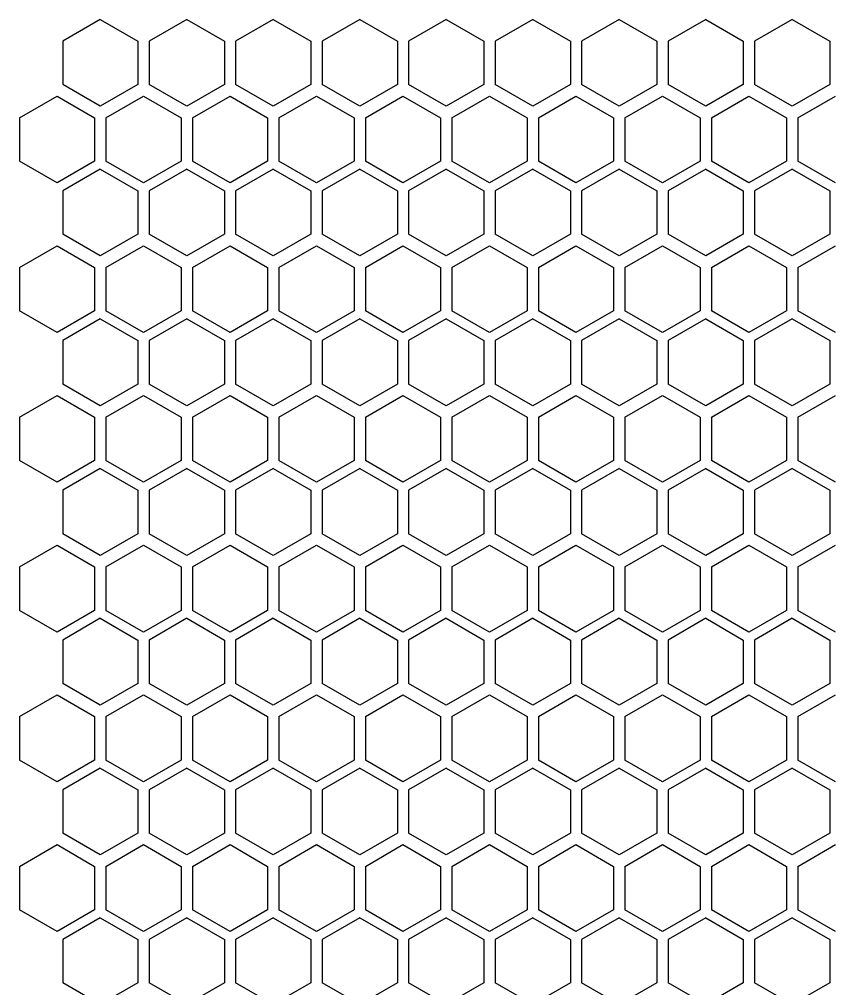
# Model space of a CAD drawing. Header units: millimetres. Extents: x 55614 to 110757, y -66981 to -47484.
# Drawn here: x 77879.6 to 77966.1, y -54660.6 to -54557.5 of the extents above; entities that cross this region are included whole.
import ezdxf

# ---------------------------------------------------------------- set-up
doc = ezdxf.new("R2010")
doc.units = ezdxf.units.MM
doc.layers.add('4215-0412-2-1_0', color=7, linetype='Continuous')
doc.layers.add('THICK', color=7, linetype='Continuous', lineweight=0)

# ---------------------------------------------------------------- blocks, each defined once
blk = doc.blocks.new('RU67I6756')
at = {"layer": '4215-0412-2-1_0', "color": 0, "linetype": 'Continuous'}
for p, q in [((24589.06, 16579.35), (24585.06, 16577.04)), ((24589.06, 16579.35), (24593.06, 16577.04)), ((24598.26, 16579.35), (24594.26, 16577.04)), ((24598.26, 16579.35), (24602.26, 16577.04)), ((24607.46, 16579.35), (24603.46, 16577.04)), ((24607.46, 16579.35), (24611.46, 16577.04)), ((24616.66, 16579.35), (24612.66, 16577.04)), ((24616.66, 16579.35), (24620.66, 16577.04)), ((24625.86, 16579.35), (24621.86, 16577.04)), ((24625.86, 16579.35), (24629.86, 16577.04)), ((24635.06, 16579.35), (24631.06, 16577.04)), ((24635.06, 16579.35), (24639.06, 16577.04)), ((24644.26, 16579.35), (24640.26, 16577.04)), ((24644.26, 16579.35), (24648.26, 16577.04)), ((24653.46, 16579.35), (24649.46, 16577.04)), ((24653.46, 16579.35), (24657.46, 16577.04)), ((24662.66, 16579.35), (24658.66, 16577.04)), ((24662.66, 16579.35), (24666.66, 16577.04)), ((24585.06, 16577.04), (24585.06, 16572.42)), ((24593.06, 16577.04), (24593.06, 16572.42)), ((24594.26, 16577.04), (24594.26, 16572.42)), ((24602.26, 16577.04), (24602.26, 16572.42)), ((24603.46, 16577.04), (24603.46, 16572.42)), ((24611.46, 16577.04), (24611.46, 16572.42)), ((24612.66, 16577.04), (24612.66, 16572.42)), ((24620.66, 16577.04), (24620.66, 16572.42)), ((24621.86, 16577.04), (24621.86, 16572.42)), ((24629.86, 16577.04), (24629.86, 16572.42)), ((24631.06, 16577.04), (24631.06, 16572.42)), ((24639.06, 16577.04), (24639.06, 16572.42)), ((24640.26, 16577.04), (24640.26, 16572.42)), ((24648.26, 16577.04), (24648.26, 16572.42)), ((24649.46, 16577.04), (24649.46, 16572.42)), ((24657.46, 16577.04), (24657.46, 16572.42)), ((24658.66, 16577.04), (24658.66, 16572.42)), ((24666.66, 16577.04), (24666.66, 16572.42)), ((24589.06, 16570.11), (24585.06, 16572.42)), ((24593.06, 16572.42), (24589.06, 16570.11)), ((24598.26, 16570.11), (24594.26, 16572.42)), ((24602.26, 16572.42), (24598.26, 16570.11)), ((24607.46, 16570.11), (24603.46, 16572.42)), ((24611.46, 16572.42), (24607.46, 16570.11)), ((24616.66, 16570.11), (24612.66, 16572.42)), ((24620.66, 16572.42), (24616.66, 16570.11)), ((24625.86, 16570.11), (24621.86, 16572.42)), ((24629.86, 16572.42), (24625.86, 16570.11)), ((24635.06, 16570.11), (24631.06, 16572.42)), ((24639.06, 16572.42), (24635.06, 16570.11)), ((24644.26, 16570.11), (24640.26, 16572.42)), ((24648.26, 16572.42), (24644.26, 16570.11)), ((24653.46, 16570.11), (24649.46, 16572.42)), ((24657.46, 16572.42), (24653.46, 16570.11)), ((24662.66, 16570.11), (24658.66, 16572.42)), ((24666.66, 16572.42), (24662.66, 16570.11)), ((24580.46, 16568.89), (24584.46, 16571.2)), ((24584.46, 16571.2), (24588.46, 16568.89)), ((24589.66, 16568.89), (24593.66, 16571.2)), ((24593.66, 16571.2), (24597.66, 16568.89)), ((24598.86, 16568.89), (24602.86, 16571.2)), ((24602.86, 16571.2), (24606.86, 16568.89)), ((24608.06, 16568.89), (24612.06, 16571.2)), ((24612.06, 16571.2), (24616.06, 16568.89)), ((24617.26, 16568.89), (24621.26, 16571.2)), ((24621.26, 16571.2), (24625.26, 16568.89)), ((24626.46, 16568.89), (24630.46, 16571.2)), ((24630.46, 16571.2), (24634.46, 16568.89)), ((24635.66, 16568.89), (24639.66, 16571.2)), ((24639.66, 16571.2), (24643.66, 16568.89)), ((24644.86, 16568.89), (24648.86, 16571.2)), ((24648.86, 16571.2), (24652.86, 16568.89)), ((24654.06, 16568.89), (24658.06, 16571.2)), ((24658.06, 16571.2), (24662.06, 16568.89)), ((24663.26, 16568.89), (24667.26, 16571.2)), ((24580.46, 16568.89), (24580.46, 16564.27)), ((24588.46, 16568.89), (24588.46, 16564.27)), ((24589.66, 16568.89), (24589.66, 16564.27)), ((24597.66, 16568.89), (24597.66, 16564.27)), ((24598.86, 16568.89), (24598.86, 16564.27)), ((24606.86, 16568.89), (24606.86, 16564.27)), ((24608.06, 16568.89), (24608.06, 16564.27)), ((24616.06, 16568.89), (24616.06, 16564.27)), ((24617.26, 16568.89), (24617.26, 16564.27)), ((24625.26, 16568.89), (24625.26, 16564.27)), ((24626.46, 16568.89), (24626.46, 16564.27)), ((24634.46, 16568.89), (24634.46, 16564.27)), ((24635.66, 16568.89), (24635.66, 16564.27)), ((24643.66, 16568.89), (24643.66, 16564.27)), ((24644.86, 16568.89), (24644.86, 16564.27)), ((24652.86, 16568.89), (24652.86, 16564.27)), ((24654.06, 16568.89), (24654.06, 16564.27)), ((24662.06, 16568.89), (24662.06, 16564.27)), ((24663.26, 16568.89), (24663.26, 16564.27)), ((24584.46, 16561.96), (24580.46, 16564.27)), ((24588.46, 16564.27), (24584.46, 16561.96)), ((24593.66, 16561.96), (24589.66, 16564.27)), ((24597.66, 16564.27), (24593.66, 16561.96)), ((24602.86, 16561.96), (24598.86, 16564.27)), ((24606.86, 16564.27), (24602.86, 16561.96)), ((24612.06, 16561.96), (24608.06, 16564.27)), ((24616.06, 16564.27), (24612.06, 16561.96)), ((24621.26, 16561.96), (24617.26, 16564.27)), ((24625.26, 16564.27), (24621.26, 16561.96)), ((24630.46, 16561.96), (24626.46, 16564.27)), ((24634.46, 16564.27), (24630.46, 16561.96)), ((24639.66, 16561.96), (24635.66, 16564.27)), ((24643.66, 16564.27), (24639.66, 16561.96)), ((24648.86, 16561.96), (24644.86, 16564.27)), ((24652.86, 16564.27), (24648.86, 16561.96)), ((24658.06, 16561.96), (24654.06, 16564.27)), ((24662.06, 16564.27), (24658.06, 16561.96)), ((24667.26, 16561.96), (24663.26, 16564.27)), ((24589.06, 16563.42), (24585.06, 16561.11)), ((24589.06, 16563.42), (24593.06, 16561.11)), ((24598.26, 16563.42), (24594.26, 16561.11)), ((24598.26, 16563.42), (24602.26, 16561.11)), ((24607.46, 16563.42), (24603.46, 16561.11)), ((24607.46, 16563.42), (24611.46, 16561.11)), ((24616.66, 16563.42), (24612.66, 16561.11)), ((24616.66, 16563.42), (24620.66, 16561.11)), ((24625.86, 16563.42), (24621.86, 16561.11)), ((24625.86, 16563.42), (24629.86, 16561.11)), ((24635.06, 16563.42), (24631.06, 16561.11)), ((24635.06, 16563.42), (24639.06, 16561.11)), ((24644.26, 16563.42), (24640.26, 16561.11)), ((24644.26, 16563.42), (24648.26, 16561.11)), ((24653.46, 16563.42), (24649.46, 16561.11)), ((24653.46, 16563.42), (24657.46, 16561.11)), ((24662.66, 16563.42), (24658.66, 16561.11)), ((24662.66, 16563.42), (24666.66, 16561.11)), ((24585.06, 16561.11), (24585.06, 16556.49)), ((24593.06, 16561.11), (24593.06, 16556.49)), ((24594.26, 16561.11), (24594.26, 16556.49)), ((24602.26, 16561.11), (24602.26, 16556.49)), ((24603.46, 16561.11), (24603.46, 16556.49)), ((24611.46, 16561.11), (24611.46, 16556.49)), ((24612.66, 16561.11), (24612.66, 16556.49)), ((24620.66, 16561.11), (24620.66, 16556.49)), ((24621.86, 16561.11), (24621.86, 16556.49)), ((24629.86, 16561.11), (24629.86, 16556.49)), ((24631.06, 16561.11), (24631.06, 16556.49)), ((24639.06, 16561.11), (24639.06, 16556.49)), ((24640.26, 16561.11), (24640.26, 16556.49)), ((24648.26, 16561.11), (24648.26, 16556.49)), ((24649.46, 16561.11), (24649.46, 16556.49)), ((24657.46, 16561.11), (24657.46, 16556.49)), ((24658.66, 16561.11), (24658.66, 16556.49)), ((24666.66, 16561.11), (24666.66, 16556.49)), ((24589.06, 16554.18), (24585.06, 16556.49)), ((24593.06, 16556.49), (24589.06, 16554.18)), ((24598.26, 16554.18), (24594.26, 16556.49)), ((24602.26, 16556.49), (24598.26, 16554.18)), ((24607.46, 16554.18), (24603.46, 16556.49)), ((24611.46, 16556.49), (24607.46, 16554.18)), ((24616.66, 16554.18), (24612.66, 16556.49)), ((24620.66, 16556.49), (24616.66, 16554.18)), ((24625.86, 16554.18), (24621.86, 16556.49)), ((24629.86, 16556.49), (24625.86, 16554.18)), ((24635.06, 16554.18), (24631.06, 16556.49)), ((24639.06, 16556.49), (24635.06, 16554.18)), ((24644.26, 16554.18), (24640.26, 16556.49)), ((24648.26, 16556.49), (24644.26, 16554.18)), ((24653.46, 16554.18), (24649.46, 16556.49)), ((24657.46, 16556.49), (24653.46, 16554.18)), ((24662.66, 16554.18), (24658.66, 16556.49)), ((24666.66, 16556.49), (24662.66, 16554.18)), ((24580.46, 16552.96), (24584.46, 16555.27)), ((24584.46, 16555.27), (24588.46, 16552.96)), ((24589.66, 16552.96), (24593.66, 16555.27)), ((24593.66, 16555.27), (24597.66, 16552.96)), ((24598.86, 16552.96), (24602.86, 16555.27)), ((24602.86, 16555.27), (24606.86, 16552.96)), ((24608.06, 16552.96), (24612.06, 16555.27)), ((24612.06, 16555.27), (24616.06, 16552.96)), ((24617.26, 16552.96), (24621.26, 16555.27)), ((24621.26, 16555.27), (24625.26, 16552.96)), ((24626.46, 16552.96), (24630.46, 16555.27)), ((24630.46, 16555.27), (24634.46, 16552.96)), ((24635.66, 16552.96), (24639.66, 16555.27)), ((24639.66, 16555.27), (24643.66, 16552.96)), ((24644.86, 16552.96), (24648.86, 16555.27)), ((24648.86, 16555.27), (24652.86, 16552.96)), ((24654.06, 16552.96), (24658.06, 16555.27)), ((24658.06, 16555.27), (24662.06, 16552.96)), ((24663.26, 16552.96), (24667.26, 16555.27)), ((24580.46, 16552.96), (24580.46, 16548.34)), ((24588.46, 16552.96), (24588.46, 16548.34)), ((24589.66, 16552.96), (24589.66, 16548.34)), ((24597.66, 16552.96), (24597.66, 16548.34)), ((24598.86, 16552.96), (24598.86, 16548.34)), ((24606.86, 16552.96), (24606.86, 16548.34)), ((24608.06, 16552.96), (24608.06, 16548.34)), ((24616.06, 16552.96), (24616.06, 16548.34)), ((24617.26, 16552.96), (24617.26, 16548.34)), ((24625.26, 16552.96), (24625.26, 16548.34)), ((24626.46, 16552.96), (24626.46, 16548.34)), ((24634.46, 16552.96), (24634.46, 16548.34)), ((24635.66, 16552.96), (24635.66, 16548.34)), ((24643.66, 16552.96), (24643.66, 16548.34)), ((24644.86, 16552.96), (24644.86, 16548.34)), ((24652.86, 16552.96), (24652.86, 16548.34)), ((24654.06, 16552.96), (24654.06, 16548.34)), ((24662.06, 16552.96), (24662.06, 16548.34)), ((24663.26, 16552.96), (24663.26, 16548.34)), ((24584.46, 16546.03), (24580.46, 16548.34)), ((24588.46, 16548.34), (24584.46, 16546.03)), ((24593.66, 16546.03), (24589.66, 16548.34)), ((24597.66, 16548.34), (24593.66, 16546.03)), ((24602.86, 16546.03), (24598.86, 16548.34)), ((24606.86, 16548.34), (24602.86, 16546.03)), ((24612.06, 16546.03), (24608.06, 16548.34)), ((24616.06, 16548.34), (24612.06, 16546.03)), ((24621.26, 16546.03), (24617.26, 16548.34)), ((24625.26, 16548.34), (24621.26, 16546.03)), ((24630.46, 16546.03), (24626.46, 16548.34)), ((24634.46, 16548.34), (24630.46, 16546.03)), ((24639.66, 16546.03), (24635.66, 16548.34)), ((24643.66, 16548.34), (24639.66, 16546.03)), ((24648.86, 16546.03), (24644.86, 16548.34)), ((24652.86, 16548.34), (24648.86, 16546.03)), ((24658.06, 16546.03), (24654.06, 16548.34)), ((24662.06, 16548.34), (24658.06, 16546.03)), ((24667.26, 16546.03), (24663.26, 16548.34)), ((24589.06, 16547.49), (24585.06, 16545.18)), ((24589.06, 16547.49), (24593.06, 16545.18)), ((24598.26, 16547.49), (24594.26, 16545.18)), ((24598.26, 16547.49), (24602.26, 16545.18)), ((24607.46, 16547.49), (24603.46, 16545.18)), ((24607.46, 16547.49), (24611.46, 16545.18)), ((24616.66, 16547.49), (24612.66, 16545.18)), ((24616.66, 16547.49), (24620.66, 16545.18)), ((24625.86, 16547.49), (24621.86, 16545.18)), ((24625.86, 16547.49), (24629.86, 16545.18)), ((24635.06, 16547.49), (24631.06, 16545.18)), ((24635.06, 16547.49), (24639.06, 16545.18)), ((24644.26, 16547.49), (24640.26, 16545.18)), ((24644.26, 16547.49), (24648.26, 16545.18)), ((24653.46, 16547.49), (24649.46, 16545.18)), ((24653.46, 16547.49), (24657.46, 16545.18)), ((24662.66, 16547.49), (24658.66, 16545.18)), ((24662.66, 16547.49), (24666.66, 16545.18)), ((24585.06, 16545.18), (24585.06, 16540.56)), ((24593.06, 16545.18), (24593.06, 16540.56)), ((24594.26, 16545.18), (24594.26, 16540.56)), ((24602.26, 16545.18), (24602.26, 16540.56)), ((24603.46, 16545.18), (24603.46, 16540.56)), ((24611.46, 16545.18), (24611.46, 16540.56)), ((24612.66, 16545.18), (24612.66, 16540.56)), ((24620.66, 16545.18), (24620.66, 16540.56)), ((24621.86, 16545.18), (24621.86, 16540.56)), ((24629.86, 16545.18), (24629.86, 16540.56)), ((24631.06, 16545.18), (24631.06, 16540.56)), ((24639.06, 16545.18), (24639.06, 16540.56)), ((24640.26, 16545.18), (24640.26, 16540.56)), ((24648.26, 16545.18), (24648.26, 16540.56)), ((24649.46, 16545.18), (24649.46, 16540.56)), ((24657.46, 16545.18), (24657.46, 16540.56)), ((24658.66, 16545.18), (24658.66, 16540.56)), ((24666.66, 16545.18), (24666.66, 16540.56)), ((24589.06, 16538.25), (24585.06, 16540.56)), ((24593.06, 16540.56), (24589.06, 16538.25)), ((24598.26, 16538.25), (24594.26, 16540.56)), ((24602.26, 16540.56), (24598.26, 16538.25)), ((24607.46, 16538.25), (24603.46, 16540.56)), ((24611.46, 16540.56), (24607.46, 16538.25)), ((24616.66, 16538.25), (24612.66, 16540.56)), ((24620.66, 16540.56), (24616.66, 16538.25)), ((24625.86, 16538.25), (24621.86, 16540.56)), ((24629.86, 16540.56), (24625.86, 16538.25)), ((24635.06, 16538.25), (24631.06, 16540.56)), ((24639.06, 16540.56), (24635.06, 16538.25)), ((24644.26, 16538.25), (24640.26, 16540.56)), ((24648.26, 16540.56), (24644.26, 16538.25)), ((24653.46, 16538.25), (24649.46, 16540.56)), ((24657.46, 16540.56), (24653.46, 16538.25)), ((24662.66, 16538.25), (24658.66, 16540.56)), ((24666.66, 16540.56), (24662.66, 16538.25)), ((24580.46, 16537.03), (24584.46, 16539.34)), ((24584.46, 16539.34), (24588.46, 16537.03)), ((24589.66, 16537.03), (24593.66, 16539.34)), ((24593.66, 16539.34), (24597.66, 16537.03)), ((24598.86, 16537.03), (24602.86, 16539.34)), ((24602.86, 16539.34), (24606.86, 16537.03)), ((24608.06, 16537.03), (24612.06, 16539.34)), ((24612.06, 16539.34), (24616.06, 16537.03)), ((24617.26, 16537.03), (24621.26, 16539.34)), ((24621.26, 16539.34), (24625.26, 16537.03)), ((24626.46, 16537.03), (24630.46, 16539.34)), ((24630.46, 16539.34), (24634.46, 16537.03)), ((24635.66, 16537.03), (24639.66, 16539.34)), ((24639.66, 16539.34), (24643.66, 16537.03)), ((24644.86, 16537.03), (24648.86, 16539.34)), ((24648.86, 16539.34), (24652.86, 16537.03)), ((24654.06, 16537.03), (24658.06, 16539.34)), ((24658.06, 16539.34), (24662.06, 16537.03)), ((24663.26, 16537.03), (24667.26, 16539.34)), ((24580.46, 16537.03), (24580.46, 16532.41)), ((24588.46, 16537.03), (24588.46, 16532.41)), ((24589.66, 16537.03), (24589.66, 16532.41)), ((24597.66, 16537.03), (24597.66, 16532.41)), ((24598.86, 16537.03), (24598.86, 16532.41)), ((24606.86, 16537.03), (24606.86, 16532.41)), ((24608.06, 16537.03), (24608.06, 16532.41)), ((24616.06, 16537.03), (24616.06, 16532.41)), ((24617.26, 16537.03), (24617.26, 16532.41)), ((24625.26, 16537.03), (24625.26, 16532.41)), ((24626.46, 16537.03), (24626.46, 16532.41)), ((24634.46, 16537.03), (24634.46, 16532.41)), ((24635.66, 16537.03), (24635.66, 16532.41)), ((24643.66, 16537.03), (24643.66, 16532.41)), ((24644.86, 16537.03), (24644.86, 16532.41)), ((24652.86, 16537.03), (24652.86, 16532.41)), ((24654.06, 16537.03), (24654.06, 16532.41)), ((24662.06, 16537.03), (24662.06, 16532.41)), ((24663.26, 16537.03), (24663.26, 16532.41)), ((24584.46, 16530.1), (24580.46, 16532.41)), ((24588.46, 16532.41), (24584.46, 16530.1)), ((24593.66, 16530.1), (24589.66, 16532.41)), ((24597.66, 16532.41), (24593.66, 16530.1)), ((24602.86, 16530.1), (24598.86, 16532.41)), ((24606.86, 16532.41), (24602.86, 16530.1)), ((24612.06, 16530.1), (24608.06, 16532.41)), ((24616.06, 16532.41), (24612.06, 16530.1)), ((24621.26, 16530.1), (24617.26, 16532.41)), ((24625.26, 16532.41), (24621.26, 16530.1)), ((24630.46, 16530.1), (24626.46, 16532.41)), ((24634.46, 16532.41), (24630.46, 16530.1)), ((24639.66, 16530.1), (24635.66, 16532.41)), ((24643.66, 16532.41), (24639.66, 16530.1)), ((24648.86, 16530.1), (24644.86, 16532.41)), ((24652.86, 16532.41), (24648.86, 16530.1)), ((24658.06, 16530.1), (24654.06, 16532.41)), ((24662.06, 16532.41), (24658.06, 16530.1)), ((24667.26, 16530.1), (24663.26, 16532.41)), ((24589.06, 16531.56), (24585.06, 16529.25)), ((24589.06, 16531.56), (24593.06, 16529.25)), ((24598.26, 16531.56), (24594.26, 16529.25)), ((24598.26, 16531.56), (24602.26, 16529.25)), ((24607.46, 16531.56), (24603.46, 16529.25)), ((24607.46, 16531.56), (24611.46, 16529.25)), ((24616.66, 16531.56), (24612.66, 16529.25)), ((24616.66, 16531.56), (24620.66, 16529.25)), ((24625.86, 16531.56), (24621.86, 16529.25)), ((24625.86, 16531.56), (24629.86, 16529.25)), ((24635.06, 16531.56), (24631.06, 16529.25)), ((24635.06, 16531.56), (24639.06, 16529.25)), ((24644.26, 16531.56), (24640.26, 16529.25)), ((24644.26, 16531.56), (24648.26, 16529.25)), ((24653.46, 16531.56), (24649.46, 16529.25)), ((24653.46, 16531.56), (24657.46, 16529.25)), ((24662.66, 16531.56), (24658.66, 16529.25)), ((24662.66, 16531.56), (24666.66, 16529.25)), ((24585.06, 16529.25), (24585.06, 16524.63)), ((24593.06, 16529.25), (24593.06, 16524.63)), ((24594.26, 16529.25), (24594.26, 16524.63)), ((24602.26, 16529.25), (24602.26, 16524.63)), ((24603.46, 16529.25), (24603.46, 16524.63)), ((24611.46, 16529.25), (24611.46, 16524.63)), ((24612.66, 16529.25), (24612.66, 16524.63)), ((24620.66, 16529.25), (24620.66, 16524.63)), ((24621.86, 16529.25), (24621.86, 16524.63)), ((24629.86, 16529.25), (24629.86, 16524.63)), ((24631.06, 16529.25), (24631.06, 16524.63)), ((24639.06, 16529.25), (24639.06, 16524.63)), ((24640.26, 16529.25), (24640.26, 16524.63)), ((24648.26, 16529.25), (24648.26, 16524.63)), ((24649.46, 16529.25), (24649.46, 16524.63)), ((24657.46, 16529.25), (24657.46, 16524.63)), ((24658.66, 16529.25), (24658.66, 16524.63)), ((24666.66, 16529.25), (24666.66, 16524.63)), ((24589.06, 16522.32), (24585.06, 16524.63)), ((24593.06, 16524.63), (24589.06, 16522.32)), ((24598.26, 16522.32), (24594.26, 16524.63)), ((24602.26, 16524.63), (24598.26, 16522.32)), ((24607.46, 16522.32), (24603.46, 16524.63)), ((24611.46, 16524.63), (24607.46, 16522.32)), ((24616.66, 16522.32), (24612.66, 16524.63)), ((24620.66, 16524.63), (24616.66, 16522.32)), ((24625.86, 16522.32), (24621.86, 16524.63)), ((24629.86, 16524.63), (24625.86, 16522.32)), ((24635.06, 16522.32), (24631.06, 16524.63)), ((24639.06, 16524.63), (24635.06, 16522.32)), ((24644.26, 16522.32), (24640.26, 16524.63)), ((24648.26, 16524.63), (24644.26, 16522.32)), ((24653.46, 16522.32), (24649.46, 16524.63)), ((24657.46, 16524.63), (24653.46, 16522.32)), ((24662.66, 16522.32), (24658.66, 16524.63)), ((24666.66, 16524.63), (24662.66, 16522.32)), ((24580.46, 16521.1), (24584.46, 16523.41)), ((24584.46, 16523.41), (24588.46, 16521.1)), ((24589.66, 16521.1), (24593.66, 16523.41)), ((24593.66, 16523.41), (24597.66, 16521.1)), ((24598.86, 16521.1), (24602.86, 16523.41)), ((24602.86, 16523.41), (24606.86, 16521.1)), ((24608.06, 16521.1), (24612.06, 16523.41)), ((24612.06, 16523.41), (24616.06, 16521.1)), ((24617.26, 16521.1), (24621.26, 16523.41)), ((24621.26, 16523.41), (24625.26, 16521.1)), ((24626.46, 16521.1), (24630.46, 16523.41)), ((24630.46, 16523.41), (24634.46, 16521.1)), ((24635.66, 16521.1), (24639.66, 16523.41)), ((24639.66, 16523.41), (24643.66, 16521.1)), ((24644.86, 16521.1), (24648.86, 16523.41)), ((24648.86, 16523.41), (24652.86, 16521.1)), ((24654.06, 16521.1), (24658.06, 16523.41)), ((24658.06, 16523.41), (24662.06, 16521.1)), ((24663.26, 16521.1), (24667.26, 16523.41)), ((24580.46, 16521.1), (24580.46, 16516.48)), ((24588.46, 16521.1), (24588.46, 16516.48)), ((24589.66, 16521.1), (24589.66, 16516.48)), ((24597.66, 16521.1), (24597.66, 16516.48)), ((24598.86, 16521.1), (24598.86, 16516.48)), ((24606.86, 16521.1), (24606.86, 16516.48)), ((24608.06, 16521.1), (24608.06, 16516.48)), ((24616.06, 16521.1), (24616.06, 16516.48)), ((24617.26, 16521.1), (24617.26, 16516.48)), ((24625.26, 16521.1), (24625.26, 16516.48)), ((24626.46, 16521.1), (24626.46, 16516.48)), ((24634.46, 16521.1), (24634.46, 16516.48)), ((24635.66, 16521.1), (24635.66, 16516.48)), ((24643.66, 16521.1), (24643.66, 16516.48)), ((24644.86, 16521.1), (24644.86, 16516.48)), ((24652.86, 16521.1), (24652.86, 16516.48)), ((24654.06, 16521.1), (24654.06, 16516.48)), ((24662.06, 16521.1), (24662.06, 16516.48)), ((24663.26, 16521.1), (24663.26, 16516.48)), ((24584.46, 16514.17), (24580.46, 16516.48)), ((24588.46, 16516.48), (24584.46, 16514.17)), ((24593.66, 16514.17), (24589.66, 16516.48)), ((24597.66, 16516.48), (24593.66, 16514.17)), ((24602.86, 16514.17), (24598.86, 16516.48)), ((24606.86, 16516.48), (24602.86, 16514.17)), ((24612.06, 16514.17), (24608.06, 16516.48)), ((24616.06, 16516.48), (24612.06, 16514.17)), ((24621.26, 16514.17), (24617.26, 16516.48)), ((24625.26, 16516.48), (24621.26, 16514.17)), ((24630.46, 16514.17), (24626.46, 16516.48)), ((24634.46, 16516.48), (24630.46, 16514.17)), ((24639.66, 16514.17), (24635.66, 16516.48)), ((24643.66, 16516.48), (24639.66, 16514.17)), ((24648.86, 16514.17), (24644.86, 16516.48)), ((24652.86, 16516.48), (24648.86, 16514.17)), ((24658.06, 16514.17), (24654.06, 16516.48)), ((24662.06, 16516.48), (24658.06, 16514.17)), ((24667.26, 16514.17), (24663.26, 16516.48)), ((24589.06, 16515.63), (24585.06, 16513.32)), ((24589.06, 16515.63), (24593.06, 16513.32)), ((24598.26, 16515.63), (24594.26, 16513.32)), ((24598.26, 16515.63), (24602.26, 16513.32)), ((24607.46, 16515.63), (24603.46, 16513.32)), ((24607.46, 16515.63), (24611.46, 16513.32)), ((24616.66, 16515.63), (24612.66, 16513.32)), ((24616.66, 16515.63), (24620.66, 16513.32)), ((24625.86, 16515.63), (24621.86, 16513.32)), ((24625.86, 16515.63), (24629.86, 16513.32)), ((24635.06, 16515.63), (24631.06, 16513.32)), ((24635.06, 16515.63), (24639.06, 16513.32)), ((24644.26, 16515.63), (24640.26, 16513.32)), ((24644.26, 16515.63), (24648.26, 16513.32)), ((24653.46, 16515.63), (24649.46, 16513.32)), ((24653.46, 16515.63), (24657.46, 16513.32)), ((24662.66, 16515.63), (24658.66, 16513.32)), ((24662.66, 16515.63), (24666.66, 16513.32)), ((24585.06, 16513.32), (24585.06, 16508.7)), ((24593.06, 16513.32), (24593.06, 16508.7)), ((24594.26, 16513.32), (24594.26, 16508.7)), ((24602.26, 16513.32), (24602.26, 16508.7)), ((24603.46, 16513.32), (24603.46, 16508.7)), ((24611.46, 16513.32), (24611.46, 16508.7)), ((24612.66, 16513.32), (24612.66, 16508.7)), ((24620.66, 16513.32), (24620.66, 16508.7)), ((24621.86, 16513.32), (24621.86, 16508.7)), ((24629.86, 16513.32), (24629.86, 16508.7)), ((24631.06, 16513.32), (24631.06, 16508.7)), ((24639.06, 16513.32), (24639.06, 16508.7)), ((24640.26, 16513.32), (24640.26, 16508.7)), ((24648.26, 16513.32), (24648.26, 16508.7)), ((24649.46, 16513.32), (24649.46, 16508.7)), ((24657.46, 16513.32), (24657.46, 16508.7)), ((24658.66, 16513.32), (24658.66, 16508.7)), ((24666.66, 16513.32), (24666.66, 16508.7)), ((24589.06, 16506.39), (24585.06, 16508.7)), ((24593.06, 16508.7), (24589.06, 16506.39)), ((24598.26, 16506.39), (24594.26, 16508.7)), ((24602.26, 16508.7), (24598.26, 16506.39)), ((24607.46, 16506.39), (24603.46, 16508.7)), ((24611.46, 16508.7), (24607.46, 16506.39)), ((24616.66, 16506.39), (24612.66, 16508.7)), ((24620.66, 16508.7), (24616.66, 16506.39)), ((24625.86, 16506.39), (24621.86, 16508.7)), ((24629.86, 16508.7), (24625.86, 16506.39)), ((24635.06, 16506.39), (24631.06, 16508.7)), ((24639.06, 16508.7), (24635.06, 16506.39)), ((24644.26, 16506.39), (24640.26, 16508.7)), ((24648.26, 16508.7), (24644.26, 16506.39)), ((24653.46, 16506.39), (24649.46, 16508.7)), ((24657.46, 16508.7), (24653.46, 16506.39)), ((24662.66, 16506.39), (24658.66, 16508.7)), ((24666.66, 16508.7), (24662.66, 16506.39)), ((24580.46, 16505.17), (24584.46, 16507.48)), ((24584.46, 16507.48), (24588.46, 16505.17)), ((24589.66, 16505.17), (24593.66, 16507.48)), ((24593.66, 16507.48), (24597.66, 16505.17)), ((24598.86, 16505.17), (24602.86, 16507.48)), ((24602.86, 16507.48), (24606.86, 16505.17)), ((24608.06, 16505.17), (24612.06, 16507.48)), ((24612.06, 16507.48), (24616.06, 16505.17)), ((24617.26, 16505.17), (24621.26, 16507.48)), ((24621.26, 16507.48), (24625.26, 16505.17)), ((24626.46, 16505.17), (24630.46, 16507.48)), ((24630.46, 16507.48), (24634.46, 16505.17)), ((24635.66, 16505.17), (24639.66, 16507.48)), ((24639.66, 16507.48), (24643.66, 16505.17)), ((24644.86, 16505.17), (24648.86, 16507.48)), ((24648.86, 16507.48), (24652.86, 16505.17)), ((24654.06, 16505.17), (24658.06, 16507.48)), ((24658.06, 16507.48), (24662.06, 16505.17)), ((24663.26, 16505.17), (24667.26, 16507.48)), ((24580.46, 16505.17), (24580.46, 16500.55)), ((24588.46, 16505.17), (24588.46, 16500.55)), ((24589.66, 16505.17), (24589.66, 16500.55)), ((24597.66, 16505.17), (24597.66, 16500.55)), ((24598.86, 16505.17), (24598.86, 16500.55)), ((24606.86, 16505.17), (24606.86, 16500.55)), ((24608.06, 16505.17), (24608.06, 16500.55)), ((24616.06, 16505.17), (24616.06, 16500.55)), ((24617.26, 16505.17), (24617.26, 16500.55)), ((24625.26, 16505.17), (24625.26, 16500.55)), ((24626.46, 16505.17), (24626.46, 16500.55)), ((24634.46, 16505.17), (24634.46, 16500.55)), ((24635.66, 16505.17), (24635.66, 16500.55)), ((24643.66, 16505.17), (24643.66, 16500.55)), ((24644.86, 16505.17), (24644.86, 16500.55)), ((24652.86, 16505.17), (24652.86, 16500.55)), ((24654.06, 16505.17), (24654.06, 16500.55)), ((24662.06, 16505.17), (24662.06, 16500.55)), ((24663.26, 16505.17), (24663.26, 16500.55)), ((24584.46, 16498.24), (24580.46, 16500.55)), ((24588.46, 16500.55), (24584.46, 16498.24)), ((24593.66, 16498.24), (24589.66, 16500.55)), ((24597.66, 16500.55), (24593.66, 16498.24)), ((24602.86, 16498.24), (24598.86, 16500.55)), ((24606.86, 16500.55), (24602.86, 16498.24)), ((24612.06, 16498.24), (24608.06, 16500.55)), ((24616.06, 16500.55), (24612.06, 16498.24)), ((24621.26, 16498.24), (24617.26, 16500.55)), ((24625.26, 16500.55), (24621.26, 16498.24)), ((24630.46, 16498.24), (24626.46, 16500.55)), ((24634.46, 16500.55), (24630.46, 16498.24)), ((24639.66, 16498.24), (24635.66, 16500.55)), ((24643.66, 16500.55), (24639.66, 16498.24)), ((24648.86, 16498.24), (24644.86, 16500.55)), ((24652.86, 16500.55), (24648.86, 16498.24)), ((24658.06, 16498.24), (24654.06, 16500.55)), ((24662.06, 16500.55), (24658.06, 16498.24)), ((24667.26, 16498.24), (24663.26, 16500.55)), ((24589.06, 16499.7), (24585.06, 16497.39)), ((24589.06, 16499.7), (24593.06, 16497.39)), ((24598.26, 16499.7), (24594.26, 16497.39)), ((24598.26, 16499.7), (24602.26, 16497.39)), ((24607.46, 16499.7), (24603.46, 16497.39)), ((24607.46, 16499.7), (24611.46, 16497.39)), ((24616.66, 16499.7), (24612.66, 16497.39)), ((24616.66, 16499.7), (24620.66, 16497.39)), ((24625.86, 16499.7), (24621.86, 16497.39)), ((24625.86, 16499.7), (24629.86, 16497.39)), ((24635.06, 16499.7), (24631.06, 16497.39)), ((24635.06, 16499.7), (24639.06, 16497.39)), ((24644.26, 16499.7), (24640.26, 16497.39)), ((24644.26, 16499.7), (24648.26, 16497.39)), ((24653.46, 16499.7), (24649.46, 16497.39)), ((24653.46, 16499.7), (24657.46, 16497.39)), ((24662.66, 16499.7), (24658.66, 16497.39)), ((24662.66, 16499.7), (24666.66, 16497.39)), ((24585.06, 16497.39), (24585.06, 16492.77)), ((24593.06, 16497.39), (24593.06, 16492.77)), ((24594.26, 16497.39), (24594.26, 16492.77)), ((24602.26, 16497.39), (24602.26, 16492.77)), ((24603.46, 16497.39), (24603.46, 16492.77)), ((24611.46, 16497.39), (24611.46, 16492.77)), ((24612.66, 16497.39), (24612.66, 16492.77)), ((24620.66, 16497.39), (24620.66, 16492.77)), ((24621.86, 16497.39), (24621.86, 16492.77)), ((24629.86, 16497.39), (24629.86, 16492.77)), ((24631.06, 16497.39), (24631.06, 16492.77)), ((24639.06, 16497.39), (24639.06, 16492.77)), ((24640.26, 16497.39), (24640.26, 16492.77)), ((24648.26, 16497.39), (24648.26, 16492.77)), ((24649.46, 16497.39), (24649.46, 16492.77)), ((24657.46, 16497.39), (24657.46, 16492.77)), ((24658.66, 16497.39), (24658.66, 16492.77)), ((24666.66, 16497.39), (24666.66, 16492.77)), ((24589.06, 16490.46), (24585.06, 16492.77)), ((24593.06, 16492.77), (24589.06, 16490.46)), ((24598.26, 16490.46), (24594.26, 16492.77)), ((24602.26, 16492.77), (24598.26, 16490.46)), ((24607.46, 16490.46), (24603.46, 16492.77)), ((24611.46, 16492.77), (24607.46, 16490.46)), ((24616.66, 16490.46), (24612.66, 16492.77)), ((24620.66, 16492.77), (24616.66, 16490.46)), ((24625.86, 16490.46), (24621.86, 16492.77)), ((24629.86, 16492.77), (24625.86, 16490.46)), ((24635.06, 16490.46), (24631.06, 16492.77)), ((24639.06, 16492.77), (24635.06, 16490.46)), ((24644.26, 16490.46), (24640.26, 16492.77)), ((24648.26, 16492.77), (24644.26, 16490.46)), ((24653.46, 16490.46), (24649.46, 16492.77)), ((24657.46, 16492.77), (24653.46, 16490.46)), ((24662.66, 16490.46), (24658.66, 16492.77)), ((24666.66, 16492.77), (24662.66, 16490.46)), ((24580.46, 16489.24), (24584.46, 16491.55)), ((24584.46, 16491.55), (24588.46, 16489.24)), ((24589.66, 16489.24), (24593.66, 16491.55)), ((24593.66, 16491.55), (24597.66, 16489.24)), ((24598.86, 16489.24), (24602.86, 16491.55)), ((24602.86, 16491.55), (24606.86, 16489.24)), ((24608.06, 16489.24), (24612.06, 16491.55)), ((24612.06, 16491.55), (24616.06, 16489.24)), ((24617.26, 16489.24), (24621.26, 16491.55)), ((24621.26, 16491.55), (24625.26, 16489.24)), ((24626.46, 16489.24), (24630.46, 16491.55)), ((24630.46, 16491.55), (24634.46, 16489.24)), ((24635.66, 16489.24), (24639.66, 16491.55)), ((24639.66, 16491.55), (24643.66, 16489.24)), ((24644.86, 16489.24), (24648.86, 16491.55)), ((24648.86, 16491.55), (24652.86, 16489.24)), ((24654.06, 16489.24), (24658.06, 16491.55)), ((24658.06, 16491.55), (24662.06, 16489.24)), ((24663.26, 16489.24), (24667.26, 16491.55)), ((24580.46, 16489.24), (24580.46, 16484.62)), ((24588.46, 16489.24), (24588.46, 16484.62)), ((24589.66, 16489.24), (24589.66, 16484.62)), ((24597.66, 16489.24), (24597.66, 16484.62)), ((24598.86, 16489.24), (24598.86, 16484.62)), ((24606.86, 16489.24), (24606.86, 16484.62)), ((24608.06, 16489.24), (24608.06, 16484.62)), ((24616.06, 16489.24), (24616.06, 16484.62)), ((24617.26, 16489.24), (24617.26, 16484.62)), ((24625.26, 16489.24), (24625.26, 16484.62)), ((24626.46, 16489.24), (24626.46, 16484.62)), ((24634.46, 16489.24), (24634.46, 16484.62)), ((24635.66, 16489.24), (24635.66, 16484.62)), ((24643.66, 16489.24), (24643.66, 16484.62)), ((24644.86, 16489.24), (24644.86, 16484.62)), ((24652.86, 16489.24), (24652.86, 16484.62)), ((24654.06, 16489.24), (24654.06, 16484.62)), ((24662.06, 16489.24), (24662.06, 16484.62)), ((24663.26, 16489.24), (24663.26, 16484.62)), ((24584.46, 16482.31), (24580.46, 16484.62)), ((24588.46, 16484.62), (24584.46, 16482.31)), ((24589.06, 16483.77), (24585.06, 16481.46)), ((24589.06, 16483.77), (24593.06, 16481.46)), ((24593.66, 16482.31), (24589.66, 16484.62)), ((24597.66, 16484.62), (24593.66, 16482.31)), ((24598.26, 16483.77), (24594.26, 16481.46)), ((24598.26, 16483.77), (24602.26, 16481.46)), ((24602.86, 16482.31), (24598.86, 16484.62)), ((24606.86, 16484.62), (24602.86, 16482.31)), ((24607.46, 16483.77), (24603.46, 16481.46)), ((24607.46, 16483.77), (24611.46, 16481.46)), ((24612.06, 16482.31), (24608.06, 16484.62)), ((24616.06, 16484.62), (24612.06, 16482.31)), ((24616.66, 16483.77), (24612.66, 16481.46)), ((24616.66, 16483.77), (24620.66, 16481.46)), ((24621.26, 16482.31), (24617.26, 16484.62)), ((24625.26, 16484.62), (24621.26, 16482.31)), ((24625.86, 16483.77), (24621.86, 16481.46)), ((24625.86, 16483.77), (24629.86, 16481.46)), ((24630.46, 16482.31), (24626.46, 16484.62)), ((24634.46, 16484.62), (24630.46, 16482.31)), ((24635.06, 16483.77), (24631.06, 16481.46)), ((24635.06, 16483.77), (24639.06, 16481.46)), ((24639.66, 16482.31), (24635.66, 16484.62)), ((24643.66, 16484.62), (24639.66, 16482.31)), ((24644.26, 16483.77), (24640.26, 16481.46)), ((24644.26, 16483.77), (24648.26, 16481.46)), ((24648.86, 16482.31), (24644.86, 16484.62)), ((24652.86, 16484.62), (24648.86, 16482.31)), ((24653.46, 16483.77), (24649.46, 16481.46)), ((24653.46, 16483.77), (24657.46, 16481.46)), ((24658.06, 16482.31), (24654.06, 16484.62)), ((24662.06, 16484.62), (24658.06, 16482.31)), ((24662.66, 16483.77), (24658.66, 16481.46)), ((24662.66, 16483.77), (24666.66, 16481.46)), ((24667.26, 16482.31), (24663.26, 16484.62)), ((24585.06, 16481.46), (24585.06, 16476.84)), ((24593.06, 16481.46), (24593.06, 16476.84)), ((24594.26, 16481.46), (24594.26, 16476.84)), ((24602.26, 16481.46), (24602.26, 16476.84)), ((24603.46, 16481.46), (24603.46, 16476.84)), ((24611.46, 16481.46), (24611.46, 16476.84)), ((24612.66, 16481.46), (24612.66, 16476.84)), ((24620.66, 16481.46), (24620.66, 16476.84)), ((24621.86, 16481.46), (24621.86, 16476.84)), ((24629.86, 16481.46), (24629.86, 16476.84)), ((24631.06, 16481.46), (24631.06, 16476.84)), ((24639.06, 16481.46), (24639.06, 16476.84)), ((24640.26, 16481.46), (24640.26, 16476.84)), ((24648.26, 16481.46), (24648.26, 16476.84)), ((24649.46, 16481.46), (24649.46, 16476.84)), ((24657.46, 16481.46), (24657.46, 16476.84)), ((24658.66, 16481.46), (24658.66, 16476.84)), ((24666.66, 16481.46), (24666.66, 16476.84)), ((24589.06, 16474.53), (24585.06, 16476.84)), ((24593.06, 16476.84), (24589.06, 16474.53)), ((24598.26, 16474.53), (24594.26, 16476.84)), ((24602.26, 16476.84), (24598.26, 16474.53)), ((24607.46, 16474.53), (24603.46, 16476.84)), ((24611.46, 16476.84), (24607.46, 16474.53)), ((24616.66, 16474.53), (24612.66, 16476.84)), ((24620.66, 16476.84), (24616.66, 16474.53)), ((24625.86, 16474.53), (24621.86, 16476.84)), ((24629.86, 16476.84), (24625.86, 16474.53)), ((24635.06, 16474.53), (24631.06, 16476.84)), ((24639.06, 16476.84), (24635.06, 16474.53)), ((24644.26, 16474.53), (24640.26, 16476.84)), ((24648.26, 16476.84), (24644.26, 16474.53)), ((24653.46, 16474.53), (24649.46, 16476.84)), ((24657.46, 16476.84), (24653.46, 16474.53)), ((24662.66, 16474.53), (24658.66, 16476.84)), ((24666.66, 16476.84), (24662.66, 16474.53))]:
    blk.add_line(p, q, dxfattribs=at)

msp = doc.modelspace()

# ---------------------------------------------------------------- block references
at = {"layer": 'THICK', "lineweight": -3}
msp.add_blockref('RU67I6756', (53299.141, -71136.859), dxfattribs=at)

doc.saveas('drawing.dxf')
